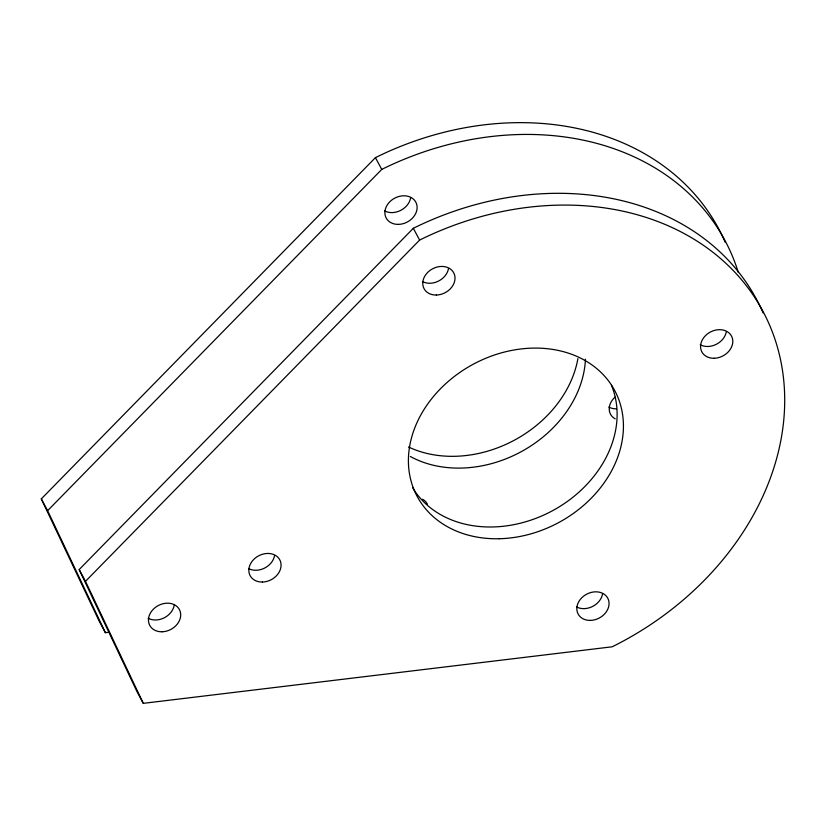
<?xml version="1.0" encoding="UTF-8"?>
<svg xmlns="http://www.w3.org/2000/svg" width="826" height="826" viewBox="0 0 826 826"><rect width="100%" height="100%" fill="white"/><g stroke="black" fill="none" stroke-linecap="round" stroke-linejoin="round"><path stroke-width="1.24" d="M109.228 632.231L105.387 632.695L99.068 620.915L41.3 498.904L375.427 157.632A280.138 224.899 -28.2 0 1 725.197 242.266M105.387 632.695L47.619 510.675L381.746 169.413A280.138 224.899 -28.2 0 1 738.341 272.508M413.32 228.296L419.629 240.067A280.138 224.899 -28.2 0 1 766.869 319.104A280.138 224.899 -28.2 0 1 612.2 646.789L143.27 703.349L136.961 691.568L79.182 569.558L413.32 228.296A280.138 224.899 -28.2 0 1 763.09 312.92M143.27 703.349L85.501 581.328L419.629 240.067M375.427 157.632L381.746 169.413M41.3 498.904L47.619 510.675M79.182 569.558L85.501 581.328M422.561 499.234A16.809 13.495 -28.2 0 1 427.465 504.335M615.194 418.865A16.809 13.495 -28.2 0 1 615.04 397.141M585.458 359.196A112.057 89.962 -28.2 0 1 522.383 451.048A112.057 89.962 -28.2 0 1 410.346 456.51M274.573 555.609A16.809 13.495 -28.2 0 1 248.492 568.536M616.506 408.829A16.809 13.495 -28.2 0 1 608.886 407.094M410.615 197.951A16.809 13.495 -28.2 0 1 384.534 210.867M577.901 358.598A112.057 89.962 -28.2 0 1 408.478 446.99M726.291 331.835A16.809 13.495 -28.2 0 1 700.211 344.752M602.557 593.977A16.809 13.495 -28.2 0 1 576.476 606.903M448.497 268.605A16.809 13.495 -28.2 0 1 422.416 281.521M611.477 385.308A112.057 89.962 -28.2 0 1 550.178 511.955A112.057 89.962 -28.2 0 1 412.732 487.908M174.193 605.344A16.809 13.495 -28.2 0 1 148.112 618.261M398.473 224.383A16.809 13.495 -28.2 0 0 416.056 202.628A16.809 13.495 -28.2 0 0 388.468 203.248A16.809 13.495 -28.2 0 0 398.473 224.383M162.051 631.776A16.809 13.495 -28.2 0 0 179.634 610.011A16.809 13.495 -28.2 0 0 152.046 610.641A16.809 13.495 -28.2 0 0 162.051 631.776M714.149 358.267A16.809 13.495 -28.2 0 0 731.733 336.512A16.809 13.495 -28.2 0 0 704.144 337.132A16.809 13.495 -28.2 0 0 714.149 358.267M262.431 582.041A16.809 13.495 -28.2 0 0 280.014 560.286A16.809 13.495 -28.2 0 0 252.426 560.906A16.809 13.495 -28.2 0 0 262.431 582.041M590.414 620.409A16.809 13.495 -28.2 0 0 607.998 598.654A16.809 13.495 -28.2 0 0 580.41 599.284A16.809 13.495 -28.2 0 0 590.414 620.409M436.365 295.037A16.809 13.495 -28.2 0 0 453.949 273.282A16.809 13.495 -28.2 0 0 426.35 273.902A16.809 13.495 -28.2 0 0 436.365 295.037M499.08 538.738A112.057 89.962 -28.2 0 0 616.299 393.703A112.057 89.962 -28.2 0 0 432.37 397.843A112.057 89.962 -28.2 0 0 499.08 538.738"/></g></svg>
